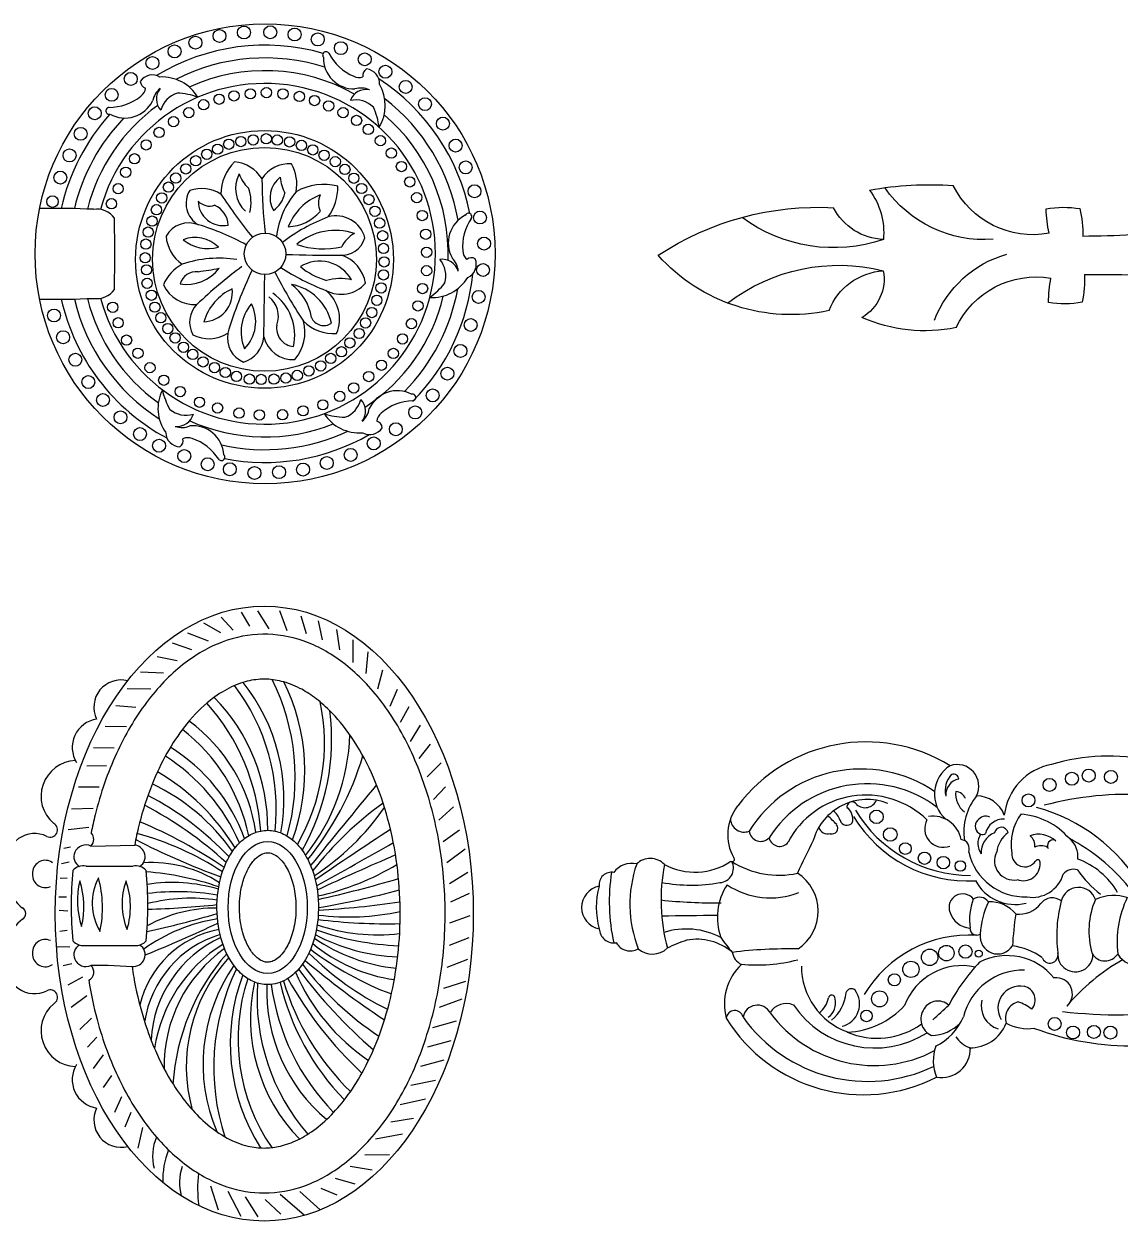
# Model space of a CAD drawing. Header units: millimetres. Extents: x -159347 to -158123, y -76894 to -75818.
# Drawn here: x -158530.6 to -158423.3, y -76461.9 to -76344.6 of the extents above; entities that cross this region are included whole.
import ezdxf

# ---------------------------------------------------------------- set-up
doc = ezdxf.new("R2010")
doc.units = ezdxf.units.MM
doc.header["$LTSCALE"] = 2
doc.header["$MEASUREMENT"] = 0
doc.layers.get('0').update_dxf_attribs({"linetype": 'CONTINUOUS'})

# ---------------------------------------------------------------- blocks, each defined once
blk = doc.blocks.new('lc-33')
at = {"color": 0, "lineweight": -3}
for centre, radius in [((124613.17, 13244.99), 0.595), ((124616.6, 13244.98), 0.595), ((124614.69, 13244.93), 0.595), ((124618.29, 13244.19), 0.595), ((124635.56, 13243.46), 0.532), ((124634.36, 13241.89), 0.735), ((124633, 13240.14), 0.558), ((124631.48, 13239.18), 0.748), ((124625.26, 13237.74), 0.329), ((124626.47, 13237.55), 0.609), ((124628.23, 13237.69), 0.71), ((124629.76, 13238.08), 0.761), ((124626.95, 13229.69), 0.485), ((124628.51, 13229.38), 0.572), ((124630.24, 13228.98), 0.572), ((124632, 13228.09), 0.539), ((124633.38, 13226.8), 0.626), ((124634.64, 13225.18), 0.626), ((124620.69, 13223.67), 0.595), ((124618.76, 13222.25), 0.595), ((124613.12, 13221.51), 0.595), ((124615.16, 13221.39), 0.595), ((124616.71, 13221.68), 0.595)]:
    blk.add_circle(centre, radius, dxfattribs=at)
for centre, radius, start, end in [((124635.85, 13235.92), 14.77, 31.6097, 117.0719), ((124628.67, 13246.46), 2.65, 79.9231, 181.8043), ((124625.48, 13247.56), 3.95, 340.477, 22.4629), ((124635.46, 13235.47), 14, 35.3273, 115.6676), ((124634.84, 13236.17), 11.84, 36.1742, 117.7872), ((124611.23, 13220.79), 25.42, 69.5044, 112.6324), ((124626.02, 13242.86), 3.52, 88.3668, 158.8046), ((124625.01, 13243.69), 2.9, 35.633, 67.5631), ((124631.69, 13241.35), 5.49, 116.8409, 156.4213), ((124634.82, 13237.41), 8.99, 34.1107, 122.4102), ((124620.72, 13240.35), 4.28, 61.8463, 97.9526), ((124622.81, 13242.53), 2.22, 346.1188, 72.7108), ((124629.74, 13241.27), 3.99, 92.2741, 134.3423), ((124628.91, 13243.74), 1.66, 325.015, 65.885), ((124634.57, 13238.62), 6.89, 66.4745, 126.0851), ((124637.64, 13237.37), 7.58, 92.4391, 137.3969), ((124635.08, 13238.88), 6.45, 0.0463, 69.7141), ((124621.17, 13244.89), 5.65, 268.7203, 346.1774), ((124621.46, 13242.74), 2.03, 259.6853, 31.2888), ((124621.22, 13243.68), 1.58, 285.7875, 16.5436), ((124685.49, 13181.36), 83.89, 131.8989, 133.2528), ((124638.31, 13242.35), 2.12, 104.2766, 216.4729), ((124641, 13241.06), 3.57, 128.6273, 175.7016), ((124639.93, 13242.3), 1.54, 124.1497, 195.3722), ((124645.57, 13243.81), 1.34, 209.4135, 349.2774), ((124647.65, 13243.75), 0.785, 193.7682, 353.7516), ((124643.58, 13242.36), 5.02, 313.5845, 15.035), ((124612.55, 13201.16), 42.19, 83.1672, 113.5964), ((124602.69, 13254.74), 18.92, 299.6546, 319.912), ((124618.14, 13241.44), 1.48, 131.4854, 277.4208), ((124621.39, 13242.01), 1.31, 140.7668, 256.7369), ((124623.08, 13246.4), 4.47, 232.8552, 251.3872), ((124612.03, 13250.94), 18.09, 316.6011, 332.0416), ((124626.8, 13244.45), 5.61, 257.4964, 339.6546), ((124629, 13243.59), 1.5, 228.6413, 327.9426), ((124641.12, 13241.45), 2.1, 125.1781, 170.3521), ((124642.93, 13244.03), 1.71, 247.113, 329.2603), ((124626.1, 13247.34), 11.31, 266.7439, 328.8798), ((124636.95, 13241.47), 0.513, 227.9219, 344.1791), ((124638.75, 13241.86), 0.308, 175.0061, 348.4057), ((124616.39, 13237.79), 1.62, 355.9415, 177.8217), ((124622.66, 13243.49), 5.57, 219.0707, 296.8327), ((124610.55, 13236.54), 2.31, 32.4279, 163.018), ((124613.66, 13237.03), 1.38, 30.1102, 147.3764), ((124618.73, 13237.86), 0.752, 17.6569, 194.2129), ((124623.04, 13243.28), 6.31, 235.3466, 262.0254), ((124645.67, 13223.27), 15.51, 84.937, 104.186), ((124646.37, 13237.34), 1.54, 10.1815, 63.9417), ((124602.94, 13236.72), 9.62, 334.6092, 6.2987), ((124607.95, 13235.67), 7.2, 336.2482, 16.6187), ((124605.25, 13236.16), 12.85, 345.3168, 6.7617), ((124590.98, 13238.76), 31.23, 351.4115, 356.8272), ((124623.52, 13236.16), 1.61, 352.2213, 147.463), ((124644.14, 13233.85), 4.15, 123.5572, 237.1968), ((124642.65, 13280.22), 42.92, 268.9226, 276.9945), ((124651.12, 13241.4), 4.98, 229.5109, 280.9523), ((124638.05, 13228.97), 13.09, 33.8687, 41.3277), ((124648.9, 13246.7), 10.67, 287.2544, 297.6085), ((124655.21, 13235.77), 2.01, 49.4412, 132.8126), ((124637.25, 13232.81), 17.17, 349.092, 14.9755), ((124657.24, 13236.01), 1.48, 29.1147, 119.451), ((124646.08, 13233.21), 11.2, 340.7345, 21.4142), ((124617.58, 13236.29), 7.55, 334.0301, 357.3654), ((124625.46, 13235.44), 0.605, 355.8355, 123.713), ((124643.8, 13234.42), 5.45, 326.7269, 19.8408), ((124652.1, 13242.34), 6.86, 242.3952, 287.537), ((124658.75, 13235.41), 1.34, 1.6578, 99.4277), ((124641.78, 13232.98), 17.39, 351.001, 12.5169), ((124620.32, 13234.7), 5.78, 340.0512, 6.923), ((124625.92, 13233.33), 2.07, 16.4388, 86.1074), ((124659.72, 13233.5), 1.99, 281.2114, 79.1192), ((124652.92, 13233.48), 7.44, 344.9741, 15.3565), ((124621.56, 13231.56), 2.56, 83.3022, 141.6243), ((124624.21, 13236.01), 3.03, 219.2433, 272.9503), ((124626.73, 13233.5), 1.25, 218.3471, 19.6647), ((124666.88, 12157.82), 1076.52, 90.66645, 90.9393), ((124612.87, 13236.4), 4, 250.6135, 294.6903), ((124616.09, 13233.28), 1.63, 198.2391, 346.8298), ((124620.34, 13229.61), 2.96, 80.7059, 163.4804), ((124618.5, 13233.96), 1.34, 232.0375, 322.3537), ((124621, 13227.21), 5.32, 13.2893, 91.8823), ((124621.9, 13229.08), 4.15, 28.016, 103.7726), ((124625.2, 13233.58), 1.02, 215.5867, 303.3874), ((124644.39, 13225.44), 7.18, 56.5343, 111.3228), ((124649.78, 13191.57), 41.5, 83.5745, 91.2142), ((124624.23, 13239.98), 16.24, 210.8044, 254.722), ((124624.93, 13242.51), 17.29, 218.9514, 242.4784), ((124618.67, 13235.75), 7.15, 210.4901, 249.471), ((124607.2, 13223.66), 11.04, 35.3647, 51.3834), ((124651.63, 13216.8), 14.65, 79.3101, 100.263), ((124658.95, 13231.42), 1.16, 259.799, 6.3876), ((124616.56, 13231.17), 1.18, 251.8097, 322.4531), ((124621.16, 13229.51), 1.54, 68.486, 183.444), ((124622.05, 13229.22), 1.76, 333.0785, 100.7019), ((124626.27, 13218.83), 12.23, 31.0461, 93.3085), ((124626, 13218.23), 12.33, 30.9188, 89.9623), ((124586.68, 13254.9), 60.42, 332.8816, 336.0424), ((124643.59, 13222.42), 8.12, 57.7423, 102.1052), ((124649.09, 13229.9), 1.32, 93.1445, 207.7111), ((124651.3, 13224.29), 5.97, 61.8895, 123.5945), ((124657.14, 13231.43), 1.98, 255.9735, 324.4182), ((124619.84, 13229.35), 0.23, 163.9477, 334.9826), ((124621.04, 13228.58), 1.19, 355.4691, 145.7857), ((124647.89, 13229.08), 0.214, 60.7076, 223.8963), ((124655.41, 13230.79), 1.79, 223.5815, 314.2916), ((124618.19, 13228.79), 2.04, 172.7445, 232.1835), ((124618.4, 13227.85), 0.556, 260.3337, 26.5245), ((124619.53, 13229.07), 1.24, 241.564, 298.2162), ((124621.18, 13227.8), 1.08, 170.5323, 234.3232), ((124617.58, 13227.69), 4.71, 323.7313, 9.7093), ((124621.01, 13228.74), 2.62, 306.1715, 352.9948), ((124623.09, 13228.47), 1.96, 291.1403, 3.3166), ((124623.72, 13227.64), 1.62, 327.3135, 35.3005), ((124626.98, 13228.12), 0.862, 158.5321, 263.4188), ((124628.51, 13226.26), 1.71, 331.5151, 110.626), ((124644, 13226.82), 4.3, 322.0268, 29.4338), ((124621.88, 13231.45), 6.53, 220.85, 265.8053), ((124619.77, 13229.12), 2.34, 227.0421, 289.597), ((124621.3, 13226.57), 5.32, 320.8985, 8.6208), ((124629.48, 13227.76), 2.65, 190.7236, 278.2894), ((124635.5, 13232.76), 10.62, 232.7376, 327.8635), ((124635.62, 13231.23), 8.05, 225.8995, 332.5492), ((124635.48, 13228.75), 5.16, 248.7158, 344.3791), ((124643.53, 13226.92), 0.974, 11.159, 142.1625), ((124645.26, 13226.35), 1.08, 7.8921, 135.2686), ((124623.18, 13226.77), 0.632, 193.5695, 347.9999), ((124622.98, 13227.09), 1.71, 267.2522, 346.6054), ((124624.93, 13226.29), 0.503, 71.9628, 125.7972), ((124624.82, 13226.05), 0.766, 315.1529, 69.4254), ((124636.06, 13232.88), 12.09, 236.0486, 328.1427), ((124637.36, 13225.31), 0.65, 16.6178, 139.2099), ((124638.73, 13226.22), 0.531, 73.7177, 216.8622), ((124649.32, 13236.09), 15.02, 222.7763, 227.1799), ((124639.09, 13225.82), 0.926, 21.1512, 103.0531), ((124646.78, 13225.31), 1.27, 3.6756, 110.6558), ((124611.59, 13252.94), 29.82, 248.0141, 284.8961), ((124617.62, 13225.61), 5.32, 280.364, 353.7282), ((124625.47, 13226), 2.74, 200.9068, 269.7283), ((124624.61, 13226.06), 0.933, 247.4059, 324.1088), ((124625.23, 13223.05), 2.15, 354.4927, 51.2), ((124626.24, 13223.09), 3.08, 302.2449, 48.6607), ((124638.22, 13225.38), 1.4, 165.2612, 232.1122), ((124639.55, 13225.99), 1.64, 197.3192, 235.2672), ((124635.61, 13233.01), 14.71, 238.2995, 323.1039), ((124635.7, 13223.19), 1.15, 48.4422, 156.5622), ((124636.88, 13224.28), 0.482, 208.0696, 14.7974), ((124627.24, 13222.37), 1.99, 153.4141, 288.9357), ((124627.45, 13223.92), 1.07, 202.5502, 265.4347), ((124626.86, 13223.14), 1.43, 278.8476, 5.0689), ((124626.14, 13222.78), 2.2, 316.7462, 12.6666), ((124627.59, 13221.77), 0.514, 184.7265, 286.5497), ((124613.38, 13237.84), 18.23, 257.5252, 286.5659)]:
    blk.add_arc(centre, radius, start, end, dxfattribs=at)
blk = doc.blocks.new('拉手1#')
for centre, radius, start, end in [((103213.66, 23393.04), 13.61, 259.9864, 334.0552), ((103221.09, 23397.24), 18.49, 266.2505, 325.8226), ((103229.98, 23335.88), 51.37, 80.1843, 94.5547), ((103247.64, 23380.02), 11.01, 143.9362, 185.6861), ((103222.13, 23379.77), 16, 167.0316, 182.3493), ((103209.12, 23368.94), 14.65, 79.8294, 100.1706), ((103190.05, 23383.88), 21.66, 348.6972, 358.613), ((103236.31, 23387.81), 8.89, 272.4022, 333.5359), ((103244.11, 23401.25), 23.53, 251.594, 307.1157), ((103247.06, 23339.51), 44.43, 57.0692, 93.6047), ((103205.7, 23543.92), 164.81, 267.5108, 270.1556), ((103250.69, 23394.85), 27.33, 258.2292, 318.6701), ((103213.37, 23360.31), 16.77, 21.5132, 74.7324), ((103243.82, 23347.07), 27.95, 52.9922, 104.6601), ((103205.46, 23208.46), 164.81, 89.8444, 92.4892), ((103221.9, 23372.62), 16, 177.6507, 192.9684), ((103243.46, 23372.91), 6.82, 169.9115, 240.5753), ((103236.29, 23364.65), 9.47, 21.2672, 87.2654), ((103213.43, 23359.35), 13.61, 25.9448, 100.0136), ((103189.82, 23368.5), 21.66, 1.387, 11.3028), ((103208.89, 23383.44), 14.65, 259.8294, 280.1706), ((103230.25, 23388.9), 24.04, 259.0118, 294.2059)]:
    blk.add_arc(centre, radius, start, end)
blk = doc.blocks.new('LC-31')
at = {"color": 0, "lineweight": -3}
for p, q in [((122699.58, 11580.27), (122699.24, 11581.79)), ((122702.58, 11580.62), (122702.62, 11583)), ((122705.53, 11581.07), (122705.34, 11582.43)), ((122708.98, 11580.96), (122709.09, 11582.51)), ((122711.48, 11581.22), (122711.44, 11582.55)), ((122714.85, 11581.11), (122714.81, 11582.32)), ((122717.69, 11580.77), (122717.39, 11582.13)), ((122720.38, 11580.5), (122720.15, 11581.68)), ((122693.94, 11577.59), (122691.85, 11580.39)), ((122697.23, 11578.34), (122695.79, 11580.96)), ((122723.88, 11577.25), (122723.45, 11580.93)), ((122727.26, 11576.47), (122727.14, 11580.32)), ((122731.03, 11575.41), (122731.03, 11579.11)), ((122686.58, 11575.84), (122684.8, 11577.47)), ((122689.95, 11576.79), (122687.91, 11578.87)), ((122702.86, 11578.2), (122702.86, 11574.22)), ((122717, 11577.74), (122717, 11569.39)), ((122734.82, 11574.09), (122734.79, 11577.61)), ((122683.44, 11574.67), (122681.01, 11576.45)), ((122699.34, 11576.86), (122699.34, 11573.82)), ((122720.56, 11576.86), (122720.74, 11569.09)), ((122737.95, 11572.73), (122738.04, 11576.41)), ((122679.76, 11573.19), (122677.6, 11574.67)), ((122699.34, 11573.82), (122699.14, 11569.56)), ((122702.86, 11574.22), (122702.86, 11569.13)), ((122741.78, 11570.54), (122741.84, 11574.33)), ((122673.15, 11569.79), (122670.53, 11570.84)), ((122675.96, 11571.46), (122673.15, 11572.69)), ((122745.22, 11568.9), (122745.52, 11572.45)), ((122670.48, 11567.7), (122666.82, 11568.55)), ((122748.47, 11566.22), (122748.53, 11570.41)), ((122751.34, 11563.96), (122751.49, 11568.05)), ((122753.51, 11561.52), (122754.23, 11565.11)), ((122755.44, 11558.9), (122756.65, 11562.36)), ((122757.01, 11555.95), (122758.45, 11559.62)), ((122758.48, 11553.78), (122760.2, 11556.79)), ((122655.79, 11554.16), (122660.05, 11555.54)), ((122758.97, 11551.57), (122761.29, 11553.68)), ((122654.64, 11550.16), (122659.09, 11552.48)), ((122654.6, 11547.1), (122658.16, 11549.39)), ((122759.66, 11548.62), (122762.16, 11550.07)), ((122759.18, 11545.18), (122762.43, 11547.17)), ((122655.09, 11543.09), (122657.67, 11545.89)), ((122654.86, 11538.9), (122658.59, 11543.23)), ((122758.85, 11541.96), (122762.4, 11543.28)), ((122655.85, 11536.08), (122659.1, 11539.72)), ((122758.34, 11538.55), (122761.47, 11539.49)), ((122658.47, 11533.1), (122659.66, 11535.89)), ((122757.22, 11535.69), (122760.63, 11536.39)), ((122660.42, 11529.87), (122661.43, 11533.38)), ((122755.48, 11532.58), (122759.09, 11533.13)), ((122662.91, 11526.87), (122663.56, 11530.74)), ((122753.22, 11530.23), (122757.26, 11530.23)), ((122665.64, 11523.74), (122665.57, 11528.18)), ((122669.31, 11521.45), (122668.41, 11526.26)), ((122748.54, 11525.86), (122751.91, 11524.93)), ((122751.26, 11527.91), (122755.14, 11527.55)), ((122672.07, 11519.52), (122671.42, 11523.52)), ((122675.5, 11517.34), (122674.53, 11521.84)), ((122742.58, 11521.79), (122745.36, 11520.29)), ((122745.44, 11523.63), (122748.45, 11522.37)), ((122678.83, 11515.61), (122677.99, 11519.97)), ((122739.15, 11520.02), (122742.08, 11518.25)), ((122682.47, 11514.11), (122681.36, 11518.27)), ((122736.11, 11518.5), (122738.7, 11516.5)), ((122685.9, 11512.87), (122684.8, 11517.01)), ((122689.41, 11511.88), (122688.21, 11516.09)), ((122728.83, 11515.96), (122731.09, 11513.79)), ((122732.85, 11517.09), (122735.38, 11514.6)), ((122693.34, 11510.9), (122691.81, 11514.95)), ((122696.48, 11510.25), (122695.24, 11514.15)), ((122700.35, 11509.89), (122698.95, 11513.54)), ((122704.23, 11509.64), (122702.89, 11513.13)), ((122708.16, 11509.5), (122706.82, 11513.07)), ((122715.87, 11509.83), (122713.81, 11513.1)), ((122720.02, 11510.3), (122717.55, 11513.54)), ((122721.39, 11514.21), (122723.47, 11511.32)), ((122725.19, 11515.01), (122727.55, 11512.37)), ((122712.1, 11509.59), (122710.56, 11512.94))]:
    blk.add_line(p, q, dxfattribs=at)
for centre, radius, start, end in [((122701.6, 11584.49), 7.5, 37.4542, 103.3065), ((122715.49, 11584.49), 7.5, 76.6935, 142.5458), ((122699.24, 11586.89), 4.94, 82.6778, 206.3974), ((122717.85, 11586.89), 4.94, 333.6026, 97.3222), ((122708.55, 11589.55), 1.11, 206.6282, 333.3718), ((122687.67, 11579.4), 6.34, 40.22, 177.9211), ((122701.32, 11585), 2.24, 93.7665, 216.1694), ((122701.63, 11584.98), 2.3, 335.8273, 101.4369), ((122715.47, 11584.98), 2.3, 78.5631, 204.1727), ((122715.78, 11585), 2.24, 323.8306, 86.2335), ((122729.42, 11579.4), 6.34, 2.0789, 139.78), ((122693.66, 11584.11), 1.3, 208.1685, 26.9341), ((122723.44, 11584.11), 1.3, 153.0659, 331.8315), ((122679.01, 11575.06), 5.13, 58.6077, 170.8972), ((122701.27, 11577.77), 2.14, 112.6116, 205.0923), ((122701.24, 11577.95), 1.96, 29.0362, 113.6431), ((122705.45, 11578.2), 2.59, 133.3171, 184.2756), ((122709.95, 11515.04), 65.34, 84.4853, 95.5147), ((122710.87, 11564.22), 15.04, 76.5655, 107.8515), ((122714.45, 11578.2), 2.59, 349.8673, 46.6829), ((122718.66, 11577.95), 1.96, 66.3569, 150.9638), ((122718.62, 11577.77), 2.14, 334.9077, 67.3884), ((122738.09, 11575.06), 5.13, 9.1028, 121.3923), ((122698.15, 11578.02), 1.66, 206.9231, 315.6711), ((122709.76, 11593.03), 14.91, 256.4303, 287.9866), ((122671.83, 11571.5), 4.85, 64.2301, 194.0267), ((122710.39, 11566.82), 9.81, 62.6717, 120.7171), ((122709.57, 11594.61), 19.8, 257.7928, 285.5961), ((122721.75, 11578.02), 1.66, 224.3289, 313.8484), ((122745.26, 11571.5), 4.85, 345.9733, 115.7699), ((122710.31, 11559.3), 12.04, 70.2338, 112.3687), ((122709.76, 11583.79), 13.95, 253.2216, 289.3809), ((122701.27, 11569.36), 2.14, 174.7219, 247.3884), ((122705.45, 11568.93), 2.59, 175.7244, 226.6829), ((122829.47, 11512.72), 121.51, 152.4587, 160.2707), ((122672.67, 11582.07), 51.88, 326.5437, 345.0317), ((122714.45, 11568.93), 2.59, 313.3171, 10.1327), ((122718.62, 11569.36), 2.14, 292.6116, 352.8634), ((122686.4, 11548.32), 19.23, 16.8823, 81.3208), ((122688.02, 11550.66), 18.04, 11.0035, 76.3518), ((122701.24, 11569.18), 1.96, 246.3569, 330.9638), ((122945.17, 11666.49), 263.41, 202.1384, 205.2127), ((122677.59, 11549.67), 30.38, 8.8899, 35.8788), ((122709.95, 11632.09), 65.34, 264.4853, 275.5147), ((122873.32, 11603.4), 171.88, 192.2567, 196.5512), ((122684.91, 11554.78), 24.61, 359.249, 29.3503), ((122861.57, 11570.79), 152.3, 181.522, 186.1596), ((122680.39, 11559.07), 30.89, 351.3445, 14.3921), ((122669.18, 11561.6), 43.25, 350.3436, 6.8783), ((122684.83, 11562.45), 29.25, 343.631, 8.6616), ((122664.56, 11570.87), 51.54, 341.0571, 355.7183), ((122695.4, 11566.12), 22.22, 326.952, 3.7006), ((122643.67, 11602.57), 88.21, 325.954, 337.0443), ((122718.66, 11569.18), 1.96, 209.0362, 293.6431), ((122667.69, 11598.72), 67.82, 317.4084, 332.425), ((122681.14, 11592.05), 54.64, 313.3263, 332.3954), ((122665.36, 11557.06), 8.85, 67.2163, 103.9435), ((122680.72, 11539.53), 26.3, 31.8049, 81.6818), ((122684.87, 11544.82), 21.39, 24.7372, 86.8237), ((122698.58, 11581.57), 36.53, 305.1282, 334.6884), ((122699.75, 11584.85), 39.36, 301.344, 329.7593), ((122661.39, 11550.9), 13.18, 67.221, 93.0004), ((122675.67, 11523.26), 39.11, 48.8414, 86.2093), ((122681.42, 11538.17), 25.68, 35.5558, 91.0307), ((122707.26, 11582.3), 34.73, 293.5025, 327.4817), ((122710.8, 11579.79), 32.23, 290.1585, 328.0133), ((122660.68, 11552.09), 9.02, 71.5091, 105.0389), ((122715.89, 11580.27), 32.13, 281.6979, 322.2554), ((122659.72, 11535.29), 22.61, 83.3806, 97.9499), ((122681.36, 11531.4), 28.51, 47.2766, 105.6718), ((122718.8, 11576.91), 29.67, 278.1246, 323.8917), ((122681.76, 11526.22), 30.71, 55.1865, 113.0212), ((122720.67, 11584.55), 37.97, 273.8704, 311.8085), ((122681.21, 11515.29), 39.74, 63.8806, 108.1384), ((122723.81, 11578.46), 33.03, 269.2204, 314.6308), ((122685.42, 11517.47), 34.62, 69.3618, 122.4074), ((122686.22, 11516.67), 34.04, 71.6021, 124.5413), ((122728.86, 11575.91), 33.38, 259.7196, 308.5742), ((122727.05, 11580.33), 36.43, 263.959, 307.266), ((122689.74, 11518.11), 30.37, 77.4315, 134.5093), ((122693.58, 11510.07), 37.26, 86.0107, 130.7104), ((122694.65, 11516.02), 29.57, 87.5667, 140.2302), ((122701.32, 11504.82), 40.35, 97.6677, 134.2767), ((122706.58, 11499.69), 44.74, 103.2903, 134.1663), ((122732.81, 11579.52), 38.98, 254.4353, 296.4363), ((122709.55, 11498.93), 45.58, 106.5599, 135.7921), ((122730.5, 11481.83), 68.75, 119.1766, 137.0574), ((122733.96, 11574.06), 35.24, 249.6002, 296.6212), ((122712.07, 11507.63), 35.68, 113.0559, 146.1841), ((122749.68, 11470.55), 86.13, 126.329, 139.3777), ((122732.09, 11495.82), 54.28, 126.8599, 146.6674), ((122812.74, 11443.42), 147.5, 139.7139, 146.5801), ((122741.3, 11566.56), 35.74, 231.1864, 268.5365), ((122739.45, 11573.59), 39.53, 240.1729, 277.5643), ((122738.84, 11571.37), 36.04, 240.0339, 281.7625), ((122738.03, 11501.4), 51.76, 134.8489, 153.9779), ((122747.27, 11503.41), 56.68, 142.6567, 159.3208), ((122725.86, 11518.72), 29.37, 140.4502, 171.7856), ((122730.7, 11519.14), 32.07, 145.8808, 173.8386), ((122734.89, 11520.93), 34.08, 151.9442, 177.669), ((122752.7, 11520.11), 49.91, 160.4928, 177.697), ((122738.51, 11525.86), 33.74, 161.3868, 186.6262), ((122803.19, 11524.32), 96.46, 172.7453, 181.4444), ((122758.32, 11546.91), 47.79, 192.586, 210.8001), ((122272.04, 11330.35), 486.57, 23.2847, 25.0837), ((123935.92, 12214.19), 1397.59, 208.99411, 209.63714), ((122180.41, 11168.96), 648.63, 33.14285, 34.56766), ((122753.4, 11562.03), 45.52, 213.1026, 235.212), ((122679.49, 11490.19), 59.79, 35.4745, 52.2151), ((122056.25, 10714.69), 1055.56, 50.23403, 51.24077), ((122752.26, 11580.1), 53.94, 230.7875, 253.1117), ((122752.78, 11531.04), 44.83, 173.0788, 191.8033), ((122866.82, 11544.94), 157.88, 183.0996, 188.3912), ((122874.6, 11564.8), 167.42, 189.7675, 194.8126), ((122923.57, 11583.84), 217.72, 192.5723, 196.4575)]:
    blk.add_arc(centre, radius, start, end, dxfattribs=at)
for centre, major_axis, ratio in [((122708.55, 11546.04), (-54.7, 0), 0.67961), ((122709.63, 11545.43), (-11.73, 0), 0.599554)]:
    blk.add_ellipse(centre, major_axis=major_axis, ratio=ratio, dxfattribs=at)
for points, knots in [([(122696.67, 11577.27), (122694.3, 11576.89), (122691.97, 11576.39), (122685.89, 11574.75), (122682.27, 11573.41), (122675.68, 11570.22), (122672.71, 11568.37), (122667.57, 11564.3), (122665.42, 11562.09), (122662.01, 11557.5), (122660.76, 11555.12), (122659.21, 11550.51), (122658.84, 11548.28), (122658.84, 11546.04), (122658.84, 11543.64), (122659.27, 11541.22), (122661.01, 11536.44), (122662.33, 11534.07), (122665.87, 11529.5), (122668.09, 11527.31), (122673.34, 11523.3), (122676.37, 11521.48), (122683.05, 11518.36), (122686.71, 11517.07), (122694.41, 11515.1), (122698.46, 11514.43), (122706.69, 11513.78), (122710.86, 11513.79), (122719.08, 11514.5), (122723.12, 11515.19), (122730.79, 11517.2), (122734.43, 11518.52), (122741.07, 11521.67), (122744.07, 11523.51), (122749.26, 11527.55), (122751.45, 11529.75), (122754.92, 11534.33), (122756.21, 11536.7), (122757.88, 11541.49), (122758.28, 11543.9), (122758.21, 11548.72), (122757.76, 11551.13), (122755.95, 11555.91), (122754.6, 11558.28), (122751, 11562.83), (122748.74, 11565.01), (122743.43, 11568.99), (122740.38, 11570.8), (122733.65, 11573.88), (122729.97, 11575.15), (122725.05, 11576.37), (122723.98, 11576.61), (122722.9, 11576.83)], [4.946205, 4.946205, 4.946205, 4.946205, 5.089259, 5.089259, 5.331605, 5.331605, 5.57395, 5.57395, 5.816296, 5.816296, 6.058642, 6.058642, 6.283185, 6.283185, 6.283185, 6.525531, 6.525531, 6.767877, 6.767877, 7.010222, 7.010222, 7.252568, 7.252568, 7.494914, 7.494914, 7.737259, 7.737259, 7.979605, 7.979605, 8.221951, 8.221951, 8.464296, 8.464296, 8.706642, 8.706642, 8.948988, 8.948988, 9.191333, 9.191333, 9.433679, 9.433679, 9.676025, 9.676025, 9.91837, 9.91837, 10.160716, 10.160716, 10.403062, 10.403062, 10.645407, 10.645407, 10.711653, 10.711653, 10.711653, 10.711653]), ([(122699.14, 11569.56), (122698.51, 11569.47), (122697.87, 11569.37), (122694.88, 11568.85), (122692.59, 11568.31), (122688.21, 11567.02), (122686.12, 11566.26), (122681.96, 11564.44), (122679.93, 11563.36), (122676.73, 11561.32), (122675.48, 11560.39), (122673.24, 11558.51), (122672.25, 11557.54), (122670.22, 11555.25), (122669.3, 11553.92), (122667.93, 11551.37), (122667.47, 11550.14), (122666.95, 11547.96), (122666.84, 11547.01), (122666.84, 11546.04), (122666.84, 11545.22), (122666.93, 11544.39), (122667.3, 11542.56), (122667.63, 11541.54), (122668.59, 11539.41), (122669.22, 11538.32), (122670.78, 11536.18), (122671.68, 11535.14), (122673.78, 11533.08), (122674.99, 11532.07), (122677.7, 11530.11), (122679.21, 11529.17), (122682.79, 11527.26), (122684.91, 11526.31), (122689.45, 11524.66), (122691.87, 11523.96), (122696.89, 11522.84), (122699.49, 11522.43), (122704.79, 11521.92), (122707.48, 11521.82), (122712.85, 11521.95), (122715.52, 11522.18), (122720.94, 11522.97), (122723.68, 11523.56), (122728.88, 11525.05), (122731.34, 11525.96), (122735.93, 11528.05), (122738.04, 11529.24), (122741.77, 11531.77), (122743.38, 11533.11), (122745.59, 11535.35), (122746.35, 11536.24), (122747.64, 11537.99), (122748.17, 11538.85), (122749.19, 11540.82), (122749.59, 11541.9), (122750.12, 11543.99), (122750.24, 11544.99), (122750.25, 11547.02), (122750.13, 11548.03), (122749.62, 11550.11), (122749.22, 11551.19), (122748.09, 11553.4), (122747.37, 11554.54), (122745.35, 11557.06), (122743.96, 11558.47), (122740.94, 11560.91), (122739.41, 11561.98), (122736.01, 11563.97), (122734.15, 11564.9), (122729.69, 11566.76), (122727.01, 11567.65), (122723.06, 11568.62), (122721.91, 11568.88), (122720.74, 11569.09)], [4.919297, 4.919297, 4.919297, 4.919297, 4.962237, 4.962237, 5.122961, 5.122961, 5.283685, 5.283685, 5.465862, 5.465862, 5.604035, 5.604035, 5.742209, 5.742209, 5.933017, 5.933017, 6.123824, 6.123824, 6.283185, 6.283185, 6.283185, 6.420225, 6.420225, 6.581671, 6.581671, 6.743116, 6.743116, 6.891126, 6.891126, 7.039137, 7.039137, 7.187147, 7.187147, 7.36269, 7.36269, 7.538232, 7.538232, 7.713775, 7.713775, 7.889318, 7.889318, 8.06486, 8.06486, 8.254509, 8.254509, 8.444157, 8.444157, 8.639023, 8.639023, 8.83389, 8.83389, 8.96057, 8.96057, 9.08725, 9.08725, 9.254989, 9.254989, 9.422728, 9.422728, 9.590467, 9.590467, 9.758205, 9.758205, 9.92271, 9.92271, 10.121813, 10.121813, 10.283444, 10.283444, 10.445074, 10.445074, 10.645161, 10.645161, 10.725304, 10.725304, 10.725304, 10.725304]), ([(122695.9, 11545.43), (122695.9, 11544.84), (122695.99, 11544.24), (122696.32, 11543.1), (122696.57, 11542.55), (122697.18, 11541.52), (122697.55, 11541.04), (122698.88, 11539.64), (122700, 11538.85), (122702.56, 11537.58), (122703.99, 11537.11), (122707.52, 11536.4), (122709.67, 11536.3), (122713.84, 11536.71), (122715.86, 11537.23), (122718.88, 11538.62), (122720.02, 11539.36), (122721.59, 11540.87), (122722.14, 11541.56), (122722.96, 11543.08), (122723.23, 11543.9), (122723.41, 11545.6), (122723.33, 11546.47), (122722.83, 11548.1), (122722.42, 11548.87), (122721.36, 11550.26), (122720.71, 11550.88), (122719.24, 11551.98), (122718.42, 11552.45), (122715.79, 11553.65), (122713.8, 11554.15), (122709.67, 11554.56), (122707.54, 11554.46), (122703.54, 11553.66), (122701.67, 11552.97), (122699.18, 11551.41), (122698.36, 11550.73), (122697.14, 11549.32), (122696.7, 11548.62), (122696.08, 11547.1), (122695.91, 11546.29), (122695.9, 11545.46), (122695.9, 11545.44), (122695.9, 11545.43)], [0, 0, 0, 0, 0.171902, 0.171902, 0.343804, 0.343804, 0.515705, 0.515705, 0.881186, 0.881186, 1.246666, 1.246666, 1.736027, 1.736027, 2.225388, 2.225388, 2.581802, 2.581802, 2.828909, 2.828909, 3.076016, 3.076016, 3.323122, 3.323122, 3.570229, 3.570229, 3.817336, 3.817336, 4.064443, 4.064443, 4.549082, 4.549082, 5.033721, 5.033721, 5.51836, 5.51836, 5.807075, 5.807075, 6.042969, 6.042969, 6.278863, 6.278863, 6.283185, 6.283185, 6.283185, 6.283185]), ([(122699.9, 11545.43), (122699.9, 11545.18), (122699.95, 11544.92), (122700.13, 11544.38), (122700.28, 11544.1), (122700.71, 11543.51), (122700.99, 11543.2), (122701.7, 11542.6), (122702.12, 11542.31), (122703.38, 11541.6), (122704.32, 11541.22), (122706.38, 11540.67), (122707.51, 11540.49), (122709.81, 11540.36), (122710.98, 11540.41), (122713.22, 11540.74), (122714.28, 11541.01), (122716.15, 11541.72), (122716.96, 11542.17), (122718.08, 11543.01), (122718.46, 11543.39), (122719.01, 11544.14), (122719.18, 11544.49), (122719.36, 11545.15), (122719.38, 11545.45), (122719.28, 11546.09), (122719.16, 11546.43), (122718.72, 11547.16), (122718.4, 11547.54), (122717.54, 11548.29), (122717, 11548.65), (122715.73, 11549.31), (122715.01, 11549.6), (122713.43, 11550.06), (122712.59, 11550.23), (122710.45, 11550.49), (122709.14, 11550.5), (122706.61, 11550.24), (122705.39, 11549.97), (122703.43, 11549.28), (122702.64, 11548.88), (122701.36, 11548.02), (122700.87, 11547.56), (122700.29, 11546.78), (122700.12, 11546.46), (122699.94, 11545.91), (122699.9, 11545.67), (122699.9, 11545.43)], [0, 0, 0, 0, 0.204873, 0.204873, 0.409746, 0.409746, 0.614618, 0.614618, 0.819491, 0.819491, 1.149072, 1.149072, 1.478654, 1.478654, 1.808235, 1.808235, 2.137817, 2.137817, 2.467398, 2.467398, 2.723116, 2.723116, 2.978834, 2.978834, 3.234552, 3.234552, 3.490269, 3.490269, 3.745987, 3.745987, 4.001705, 4.001705, 4.257423, 4.257423, 4.513141, 4.513141, 4.880205, 4.880205, 5.247269, 5.247269, 5.553834, 5.553834, 5.8604, 5.8604, 6.088267, 6.088267, 6.283185, 6.283185, 6.283185, 6.283185])]:
    blk.add_open_spline(points, degree=3, knots=knots, dxfattribs=at)
blk = doc.blocks.new('LC-32')
at = {"color": 0, "lineweight": -3}
for centre, radius in [((125357.03, 13453.6), 54.04), ((125346.34, 13504.8), 1.52), ((125352.07, 13505.62), 1.52), ((125358.26, 13505.67), 1.52), ((125363.98, 13505.15), 1.52), ((125369.43, 13503.98), 1.52), ((125335.77, 13501.18), 1.52), ((125340.68, 13503.22), 1.52), ((125374.86, 13501.94), 1.52), ((125330.58, 13498.44), 1.52), ((125380.46, 13499.31), 1.52), ((125385.32, 13496.39), 1.52), ((125325.49, 13494.7), 1.52), ((125390.08, 13492.83), 1.52), ((125320.99, 13490.96), 1.52), ((125346.25, 13489.93), 1.21), ((125349.74, 13490.72), 1.21), ((125353.58, 13491.2), 1.21), ((125357.35, 13491.48), 1.21), ((125361.24, 13491.17), 1.21), ((125365.1, 13490.58), 1.21), ((125317.02, 13486.63), 1.52), ((125342.61, 13488.64), 1.21), ((125368.66, 13489.62), 1.21), ((125371.98, 13488.35), 1.21), ((125394.62, 13488.78), 1.52), ((125335.53, 13484.66), 1.21), ((125339.11, 13486.78), 1.21), ((125375.36, 13486.78), 1.21), ((125378.53, 13484.94), 1.21), ((125398.82, 13484.2), 1.52), ((125313.72, 13481.8), 1.52), ((125356.9, 13452.29), 30.29), ((125332.15, 13482.12), 1.21), ((125381.29, 13482.85), 1.21), ((125329.1, 13479.21), 1.21), ((125348.52, 13479.36), 1.21), ((125351.34, 13479.98), 1.21), ((125354.25, 13480.36), 1.21), ((125357.32, 13480.63), 1.21), ((125359.92, 13480.34), 1.21), ((125362.81, 13479.9), 1.21), ((125365.59, 13479.08), 1.21), ((125384.14, 13480.19), 1.21), ((125401.81, 13479.04), 1.52), ((125311.1, 13476.72), 1.52), ((125326.38, 13475.94), 1.21), ((125356.9, 13452.29), 26.29), ((125343.35, 13477), 1.21), ((125345.9, 13478.2), 1.21), ((125368.25, 13478.02), 1.21), ((125370.91, 13476.76), 1.21), ((125386.71, 13477.27), 1.21), ((125338.41, 13473.56), 1.21), ((125340.75, 13475.47), 1.21), ((125373.55, 13475.26), 1.21), ((125375.79, 13473.44), 1.21), ((125389.08, 13474.11), 1.21), ((125404.18, 13473.9), 1.52), ((125308.94, 13471.51), 1.52), ((125324.3, 13472.76), 1.21), ((125336.04, 13471.41), 1.21), ((125377.9, 13471.37), 1.21), ((125391.05, 13470.51), 1.21), ((125322.52, 13468.91), 1.21), ((125334.33, 13469.28), 1.21), ((125379.73, 13468.95), 1.21), ((125406.25, 13468.3), 1.52), ((125307.1, 13465.87), 1.36), ((125320.95, 13465.38), 1.21), ((125332.76, 13466.73), 1.21), ((125381.43, 13466.36), 1.21), ((125392.67, 13466.8), 1.21), ((125331.51, 13463.97), 1.21), ((125382.87, 13463.6), 1.21), ((125393.98, 13462.59), 1.21), ((125407.54, 13462.13), 1.52), ((125330.49, 13461.29), 1.21), ((125383.96, 13460.83), 1.21), ((125329.58, 13458.7), 1.21), ((125357.03, 13453.6), 4.88), ((125384.67, 13457.84), 1.21), ((125394.79, 13458.2), 1.21), ((125408.5, 13456), 1.52), ((125329.03, 13455.88), 1.21), ((125384.87, 13454.86), 1.21), ((125395.01, 13453.96), 1.21), ((125328.87, 13452.67), 1.21), ((125385.01, 13451.7), 1.21), ((125329.18, 13449.84), 1.21), ((125384.85, 13448.65), 1.21), ((125395.01, 13449.64), 1.21), ((125408.25, 13449.8), 1.52), ((125329.33, 13446.67), 1.21), ((125384.3, 13445.58), 1.21), ((125394.05, 13445.44), 1.21), ((125330.33, 13443.87), 1.21), ((125383.3, 13442.68), 1.21), ((125407.23, 13443.48), 1.52), ((125307.45, 13439.1), 1.52), ((125321.24, 13441.03), 1.21), ((125331.15, 13441.06), 1.21), ((125382.12, 13439.79), 1.21), ((125392.97, 13441.37), 1.21), ((125322.52, 13437.4), 1.21), ((125332.55, 13438.58), 1.21), ((125380.65, 13437.35), 1.21), ((125391.44, 13437.18), 1.21), ((125405.36, 13436.87), 1.52), ((125309.59, 13434), 1.52), ((125334.19, 13436.02), 1.21), ((125335.9, 13433.83), 1.21), ((125379.17, 13434.87), 1.21), ((125389.33, 13433.59), 1.21), ((125324.5, 13433.32), 1.21), ((125337.86, 13431.64), 1.21), ((125376.97, 13432.66), 1.21), ((125402.95, 13430.78), 1.52), ((125312.46, 13428.7), 1.52), ((125327.17, 13430.24), 1.21), ((125340.04, 13429.97), 1.21), ((125342.46, 13428.21), 1.21), ((125372.46, 13429.01), 1.21), ((125374.98, 13430.57), 1.21), ((125387.18, 13430.19), 1.21), ((125330, 13426.84), 1.21), ((125345.16, 13426.86), 1.21), ((125347.71, 13425.71), 1.21), ((125364.62, 13425.03), 1.21), ((125367.33, 13426.07), 1.21), ((125370.11, 13427.25), 1.21), ((125384.4, 13427.42), 1.21), ((125399.88, 13425.44), 1.52), ((125315.51, 13423.46), 1.52), ((125333.24, 13423.9), 1.21), ((125350.32, 13424.8), 1.21), ((125353.36, 13424.16), 1.21), ((125356.12, 13424.08), 1.21), ((125359.13, 13424.16), 1.21), ((125361.93, 13424.41), 1.21), ((125381.4, 13424.76), 1.21), ((125318.95, 13419.24), 1.52), ((125337.1, 13421.22), 1.21), ((125374.58, 13420.09), 1.21), ((125377.87, 13422.08), 1.21), ((125396.42, 13420.33), 1.52), ((125341.63, 13418.73), 1.21), ((125345.88, 13417.37), 1.21), ((125365.97, 13416.7), 1.21), ((125370.61, 13418.11), 1.21), ((125392.32, 13416.32), 1.52), ((125323.07, 13415.18), 1.52), ((125350.93, 13416.18), 1.21), ((125355.71, 13415.73), 1.21), ((125361.15, 13415.79), 1.21), ((125327.65, 13411.23), 1.52), ((125387.77, 13412.36), 1.52), ((125332.13, 13408.5), 1.52), ((125382.58, 13409.04), 1.52), ((125338.06, 13406.07), 1.52), ((125377.16, 13406.34), 1.52), ((125343.56, 13404.15), 1.52), ((125348.76, 13402.97), 1.52), ((125360.33, 13402.28), 1.52), ((125365.97, 13402.9), 1.52), ((125371.54, 13404.43), 1.52), ((125354.55, 13402.08), 1.52)]:
    blk.add_circle(centre, radius, dxfattribs=at)
for centre, radius, start, end in [((125357.03, 13453.6), 49.04, 73.8503, 121.3085), ((125357.03, 13453.6), 46.04, 72.2185, 117.0368), ((125371.37, 13500.3), 0.803, 28.5534, 219.9397), ((125378.04, 13499.64), 7.29, 178.8173, 270.7793), ((125382.46, 13506.12), 11.72, 207.3561, 246.9171), ((125357.03, 13453.6), 43.04, 60.7317, 114.4148), ((125381.68, 13495.56), 1.68, 118.2863, 192.0787), ((125380.48, 13493.61), 3.46, 356.9895, 83.1762), ((125330.58, 13492.18), 3.46, 59.3605, 145.5472), ((125329.41, 13494.15), 1.68, 180.6574, 254.4498), ((125332.84, 13485.35), 9.81, 30.9525, 92.906), ((125379.09, 13497.71), 2.67, 242.5537, 290.7435), ((125357.03, 13453.6), 49.04, 11.1348, 56.99), ((125357.03, 13453.6), 40.04, 195.1186, 164.8814), ((125326.31, 13492.85), 2.67, 304.9247, 353.1146), ((125335.49, 13488.63), 4.95, 129.2945, 169.6321), ((125335.52, 13490), 4.01, 142.0971, 221.7505), ((125338.22, 13485.75), 5.91, 107.6553, 164.5571), ((125335.61, 13475.11), 16.3, 69.7315, 87.1127), ((125380.83, 13488.23), 4.01, 79.7261, 159.3794), ((125379.61, 13487.62), 4.95, 66.9234, 107.261), ((125375.47, 13488.45), 9.81, 328.5814, 30.5349), ((125357.03, 13453.6), 43.04, 125.877, 165.8442), ((125320.42, 13499.74), 11.72, 269.7272, 309.2881), ((125324.12, 13492.81), 7.29, 241.1884, 333.1504), ((125378.33, 13483.86), 5.91, 45.2843, 102.1861), ((125367.69, 13481.24), 16.3, 7.3604, 24.7416), ((125357.03, 13453.6), 46.04, 9.8509, 52.3506), ((125357.03, 13453.6), 49.04, 137.9722, 167.4398), ((125357.03, 13453.6), 46.04, 136.0831, 166.6641), ((125320.43, 13487.21), 0.803, 90.9245, 282.3108), ((125357.03, 13453.6), 43.04, 357.9452, 49.3976), ((125357.1, 13467.67), 10.42, 133.7769, 180.41), ((125349.12, 13466.76), 8.47, 31.7033, 84.7891), ((125362.77, 13467.16), 7.62, 86.3698, 147.8378), ((125354.95, 13470.03), 9.55, 348.7865, 29.6697), ((125357.53, 13468.97), 7.42, 152.6946, 226.453), ((125358.15, 13474.83), 7.63, 198.8453, 228.5807), ((125497.69, 13472.68), 141.38, 180.5959, 185.7673), ((125364.16, 13466.81), 5.96, 126.6114, 210.4086), ((125372.31, 13472.95), 11.79, 186.5906, 205.8109), ((125344.2, 13465.44), 5.73, 147.7287, 240.5522), ((125342.08, 13460.47), 8.48, 57.1877, 108.7912), ((125344.23, 13465.68), 9.52, 345.4144, 21.1529), ((125370.82, 13456.75), 13.15, 75.4284, 119.6185), ((125362.39, 13469.18), 11.74, 323.8791, 1.3861), ((125347.17, 13466.08), 5.85, 180.9381, 281.7816), ((125343.99, 13468.43), 3.62, 222.5069, 289.4366), ((125461.21, 13543.58), 137.44, 213.5619, 218.7892), ((125355.05, 13469.35), 6.82, 305.5208, 347.0595), ((125379.67, 13455.13), 20.14, 139.6318, 172.6963), ((125374.7, 13455.23), 13.09, 111.2344, 158.7198), ((125374.71, 13465.5), 5.12, 157.8184, 201.8805), ((125307.87, 13271.3), 192.97, 87.3617, 91.1352), ((125317.5, 13459.05), 5.06, 35.0005, 98.4851), ((125343.03, 13460.14), 5.34, 2.3044, 66.108), ((125362.2, 13470.1), 10.13, 271.7283, 319.9569), ((125404.81, 13462.34), 0.803, 326.7145, 158.1008), ((124836.6, 13453.6), 485.12, 359.0125, 0.9875), ((125339.14, 13454.7), 6.17, 68.7129, 150.4044), ((125325.82, 13407.8), 54.89, 60.7674, 73.5379), ((125387.12, 13422.05), 43, 110.7591, 127.227), ((125373.75, 13455.52), 7, 15.1589, 105.5471), ((125407.37, 13456.15), 7.29, 116.9784, 208.9403), ((125415.17, 13455.31), 11.72, 145.5172, 185.0781), ((125342.71, 13458.48), 8.96, 184.6924, 234.8415), ((125340.66, 13449.98), 7.47, 43.7079, 112.3567), ((125373.59, 13444.91), 14.2, 71.5672, 129.6985), ((125375.06, 13458.94), 5.66, 263.6511, 343.6914), ((125380.92, 13452.57), 6.46, 116.0482, 155.439), ((125343.7, 13464.32), 9.48, 231.6332, 284.4314), ((125370.77, 13473.54), 18.78, 250.5903, 283.1526), ((125346.19, 13425.43), 27.14, 81.0173, 108.5714), ((125371.3, 13699.49), 246.2, 267.8139, 270.7294), ((125369.86, 13443.24), 8.64, 29.6903, 121.531), ((125372.27, 13445.26), 8.49, 9.7899, 70.7916), ((125398.63, 13448.3), 4.01, 17.8871, 97.5405), ((125393.6, 13448.45), 5.91, 343.4453, 40.3471), ((125397.51, 13449.09), 4.95, 5.0845, 45.4221), ((125406.16, 13454.31), 2.67, 180.7147, 228.9046), ((125405.5, 13451.01), 1.68, 56.4474, 130.2398), ((125403.21, 13451.16), 3.46, 295.1505, 21.3372), ((125342.3, 13442.4), 9.96, 118.5179, 156.7238), ((125338.49, 13456.27), 9.85, 261.7213, 321.9877), ((125340.91, 13445.41), 4, 84.252, 163.8646), ((125427.22, 13350.15), 125.75, 126.9632, 133.2642), ((125329.71, 13535.39), 86.77, 277.6875, 280.9894), ((125447.32, 13405.14), 103.44, 154.4406, 163.2632), ((122534.16, 13482.26), 2823, 359.0221, 359.31912), ((125464.06, 13502.31), 117.35, 206.8512, 213.3597), ((125393.47, 13501.79), 60.96, 237.4898, 248.6663), ((125376.01, 13463.28), 16.56, 229.9185, 253.9744), ((125357.03, 13453.6), 49.04, 315.2284, 354.5423), ((125340.43, 13449.74), 8.04, 205.0772, 274.271), ((125361.16, 13434.84), 11.73, 12.1271, 79.8141), ((125356.34, 13436.91), 11.72, 8.4451, 53.9621), ((125374.91, 13451.67), 7.59, 241.5023, 319.0914), ((125374.76, 13434.34), 13.43, 78.8121, 104.3235), ((125396.29, 13453.13), 9.81, 266.7425, 328.696), ((125386.26, 13456.59), 16.3, 305.5214, 322.9026), ((125307.87, 13635.9), 192.97, 268.8648, 272.6383), ((125357.03, 13453.6), 43.04, 194.1558, 234.3856), ((125317.5, 13448.14), 5.06, 261.5149, 324.9995), ((125354.77, 13433.96), 12.67, 115.4811, 163.1411), ((125342.49, 13444.52), 6.88, 271.235, 7.3872), ((125354.52, 13438.93), 5.67, 338.5737, 53.3387), ((125352.03, 13434.5), 11.99, 347.0261, 55.3082), ((125365.92, 13438.27), 8.62, 336.854, 51.4302), ((125357.03, 13453.6), 43.04, 303.1089, 346.668), ((125357.03, 13453.6), 46.04, 315.3237, 349.7438), ((125357.03, 13453.6), 49.04, 192.5602, 241.9539), ((125357.03, 13453.6), 46.04, 193.3359, 237.3279), ((125345.48, 13437.47), 6.16, 136.2231, 207.9834), ((125361.57, 13435.23), 10.17, 139.5653, 202.8773), ((125345.76, 13437.68), 9.08, 315.2148, 27.2277), ((125356.62, 13435.14), 9.79, 319.4181, 15.6602), ((125373.13, 13444.9), 10.04, 225.1127, 274.0321), ((125370.83, 13439.92), 3.17, 203.9643, 304.4963), ((125343.84, 13441.93), 8.28, 242.6735, 302.2592), ((125354.5, 13433.92), 6.32, 170.7591, 246.1608), ((125364.08, 13436.14), 4.34, 170.5042, 265.0879), ((125349.97, 13434.66), 6.82, 286.8273, 355.1466), ((125363.58, 13435.79), 7.04, 194.0757, 273.8431), ((125341.69, 13417.26), 9.81, 153.4879, 215.4414), ((125348.83, 13425.1), 16.3, 192.2669, 209.6481), ((125388.12, 13414.13), 7.29, 62.8651, 154.8271), ((125391.64, 13419.83), 0.803, 272.6012, 103.9875), ((125373.81, 13420.77), 5.91, 289.3321, 346.2339), ((125376.64, 13416.61), 4.01, 323.7739, 43.4272), ((125392.02, 13407.32), 11.72, 91.4039, 130.9649), ((125338.45, 13421.58), 5.91, 230.1908, 287.0926), ((125336.33, 13417.02), 4.01, 264.6326, 344.2859), ((125379.18, 13421.33), 9.81, 212.6292, 274.5828), ((125376.11, 13431.49), 16.3, 251.4082, 268.7894), ((125376.63, 13417.97), 4.95, 310.9712, 351.3088), ((125385.93, 13414.02), 2.67, 126.6015, 174.7913), ((125337.5, 13417.73), 4.95, 251.8299, 292.1675), ((125357.03, 13453.6), 43.04, 245.7246, 291.8764), ((125340.09, 13405.89), 7.29, 3.7238, 95.6858), ((125381.64, 13414.57), 3.46, 241.0373, 327.224), ((125382.87, 13412.63), 1.68, 2.3341, 76.1265), ((125337.15, 13411.68), 3.46, 181.896, 268.0827), ((125336.11, 13409.64), 1.68, 303.1928, 16.9852), ((125338.87, 13407.72), 2.67, 67.4602, 115.65), ((125336.24, 13399.05), 11.72, 32.2626, 71.8236), ((125357.03, 13453.6), 46.04, 257.1729, 295.0469), ((125357.03, 13453.6), 49.04, 258.8292, 299.9837), ((125346.79, 13405.8), 0.803, 213.4599, 44.8462)]:
    blk.add_arc(centre, radius, start, end, dxfattribs=at)

msp = doc.modelspace()

# ---------------------------------------------------------------- block references
at = {"color": 0, "lineweight": -3, "xscale": 0.4166666666278616, "yscale": 0.4166666666715173, "zscale": 0.4166666666666666}
msp.add_blockref('LC-32', (-210739.06, -81972.81), dxfattribs=at)
at = {"color": 0, "xscale": -0.6388888888913371, "yscale": 0.6388888888905058, "zscale": 0.6388888888888891, "rotation": 0.5301464543247825}
msp.add_blockref('拉手1#', (-92354.27, -90691.35), dxfattribs=at)
at = {"color": 0, "lineweight": -3}
for name, p, xscale, yscale, zscale, rotation in [('LC-31', (-152151.42, -143977.74), 0.550458715602872, 0.550458715602872, 0.5504587155963304, 90), ('lc-33', (-25503.48, -62315.42), 1.066666666651145, 1.066666666665697, 1.066666666666666, 180)]:
    msp.add_blockref(name, p, dxfattribs=dict(at, xscale=xscale, yscale=yscale, zscale=zscale, rotation=rotation))

doc.saveas('drawing.dxf')
